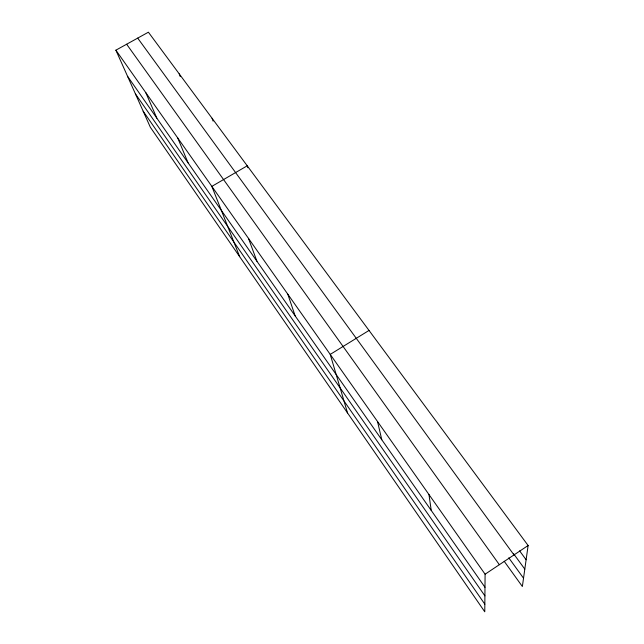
<?xml version="1.0" encoding="UTF-8"?>
<svg xmlns="http://www.w3.org/2000/svg" width="644" height="644" viewBox="0 0 644 644"><rect width="100%" height="100%" fill="white"/><g stroke="black" fill="none" stroke-linecap="round" stroke-linejoin="round"><path stroke-width="0.97" d="M115.88 50.176L485.093 574.207L484.771 611.8L150.358 127.279L115.88 50.176L148.394 32.2L528.12 545.508L522.365 586.507L504.196 561.278M485.093 574.207L528.12 545.508M369.02 330.444L330.227 354.401L347.519 412.933M519.603 550.861L526.124 559.757M513.638 553.8L524.804 569.127M137.695 38.117L513.984 554.935M508.792 557.849L523.532 578.207M126.643 44.227L499.358 564.699M127.576 76.338L484.98 587.28M135.433 93.903L484.908 595.869M143.169 111.211L484.835 604.193M145.777 92.615L156.862 118.206M177.696 137.921L188.056 162.803M239.689 256.698L211.836 186.382L247.232 165.806L247.859 167.698M179.201 73.843L180.264 76.636M248.447 238.336L256.956 261.303M212.077 118.287L213.092 121.104M287.804 294.195L295.137 315.882M377.529 421.546L381.795 439.772M428.968 494.544L431.23 510.442"/></g></svg>
